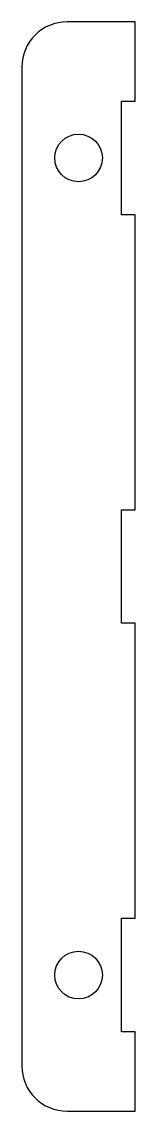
# Model space of a CAD drawing. Header units: millimetres. Extents: x 131 to 156, y 128 to 368.
import ezdxf

# ---------------------------------------------------------------- set-up
doc = ezdxf.new("R2010")
doc.units = ezdxf.units.MM
doc.header["$LTSCALE"] = 1.5
doc.layers.add('CONTORNO', color=7, linetype='Continuous', lineweight=25)

msp = doc.modelspace()

# ---------------------------------------------------------------- linework, layer by layer
at = {"layer": 'CONTORNO'}
for p, q in [((156.38, 368.36), (141.38, 368.36)), ((156.38, 350.86), (156.38, 368.36)), ((131.38, 358.36), (131.38, 138.36)), ((153.38, 350.86), (156.38, 350.86)), ((153.38, 325.86), (153.38, 350.86)), ((156.38, 325.86), (153.38, 325.86)), ((156.38, 260.86), (156.38, 325.86)), ((153.38, 260.86), (156.38, 260.86)), ((153.38, 235.86), (153.38, 260.86)), ((156.38, 235.86), (153.38, 235.86)), ((156.38, 170.86), (156.38, 235.86)), ((153.38, 170.86), (156.38, 170.86)), ((153.38, 145.86), (153.38, 170.86)), ((156.38, 145.86), (153.38, 145.86)), ((156.38, 128.36), (156.38, 145.86)), ((141.38, 128.36), (156.38, 128.36))]:
    msp.add_line(p, q, dxfattribs=at)
for centre in [(143.88, 338.36), (143.88, 158.36)]:
    msp.add_circle(centre, 5.25, dxfattribs=at)
for centre, start, end in [((141.38, 358.36), 90, 180), ((141.38, 138.36), 180, 270)]:
    msp.add_arc(centre, 10, start, end, dxfattribs=at)

doc.saveas('drawing.dxf')
